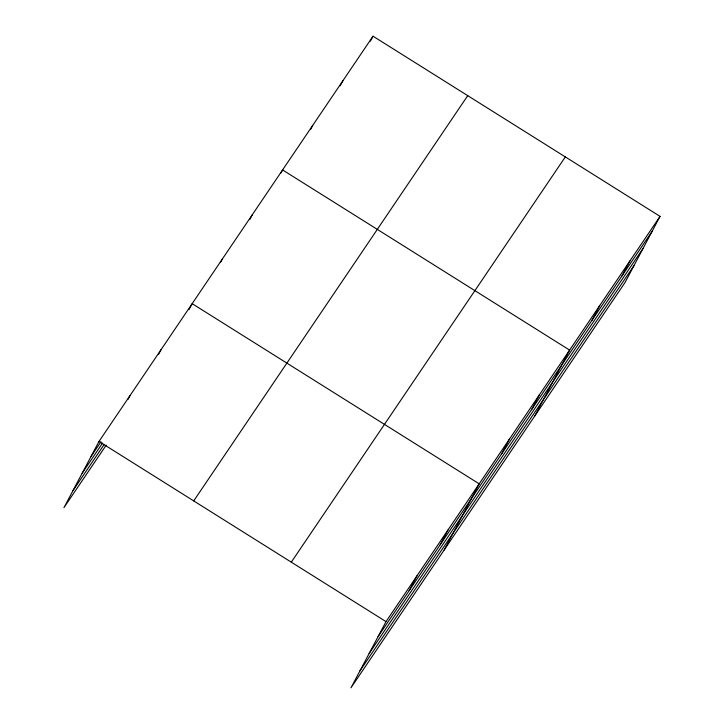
<?xml version="1.0" encoding="UTF-8"?>
<svg xmlns="http://www.w3.org/2000/svg" width="724" height="724" viewBox="0 0 724 724"><rect width="100%" height="100%" fill="white"/><g stroke="black" fill="none" stroke-linecap="round" stroke-linejoin="round"><path stroke-width="1.09" d="M660.044 216.367L386.019 621.617L350.977 687.8L625.002 282.55L660.044 216.367L373.023 36.2L98.998 441.45L63.956 507.633L106.193 445.169M127.94 399.512L130.058 395.521M158.465 354.579L161.108 349.592M189 309.655L192.168 303.664L479.188 483.831L444.147 550.014M220.72 262.079L222.313 259.083M249.807 219.499L252.45 214.512M281.012 172.927L282.595 169.932L569.616 350.099L534.574 416.282M310.623 129.343L312.741 125.352M340.235 85.767L342.877 80.78M370.38 41.187L373.023 36.2M409.151 590.648L417.078 575.689M440.21 544.72L448.129 529.76M501.406 454.219L509.334 439.251M531.552 409.639L539.471 394.671M591.834 320.488L599.762 305.519M621.979 275.907L629.898 260.939M91.079 456.41L101.016 441.721M82.129 473.315L102.618 443.007M72.907 490.736L103.957 444.808M193.715 500.899L467.74 95.659M291.301 562.159L565.326 156.909M378.1 636.577L652.125 231.327M369.149 653.482L643.174 248.232M359.928 670.895L633.952 265.645M98.998 441.45L386.019 621.617"/></g></svg>
